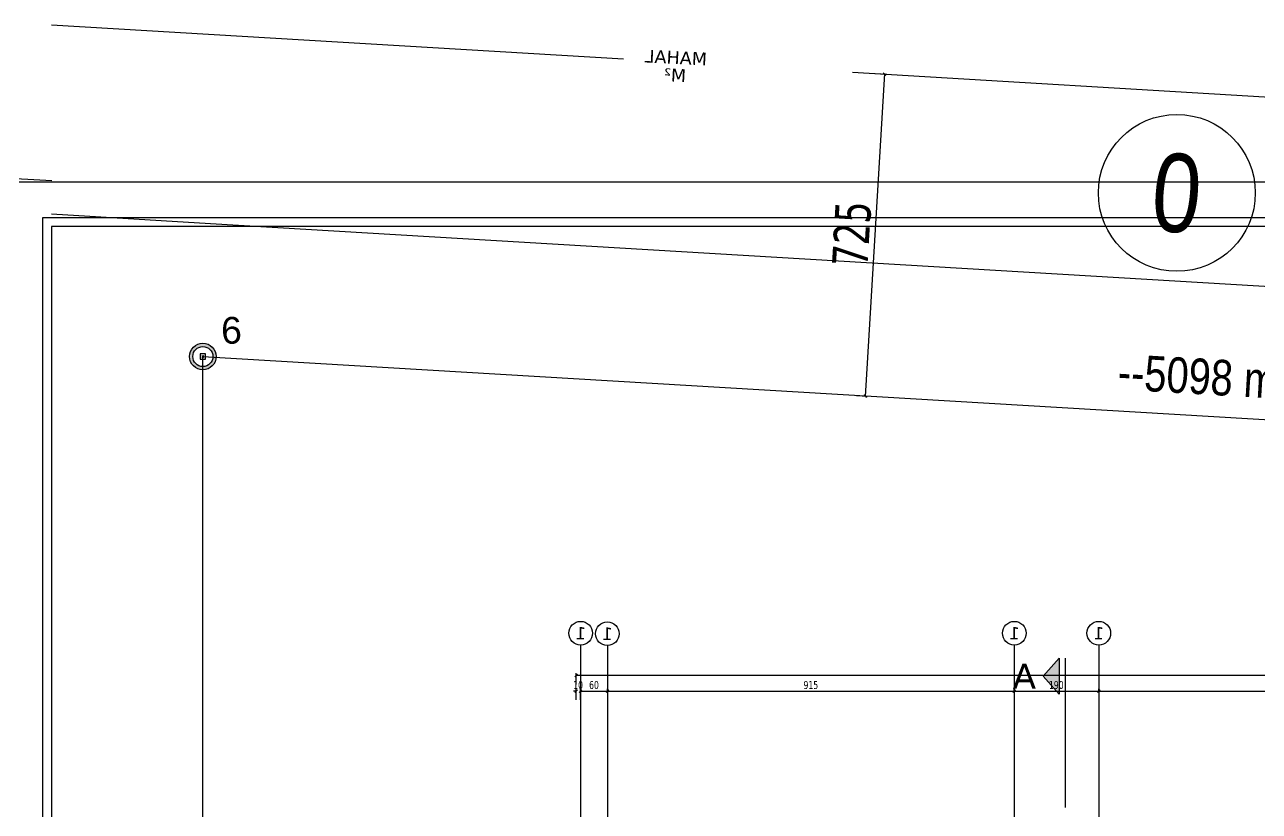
# Model space of a CAD drawing. Header units: millimetres. Extents: x 43168.9 to 43194.6, y -25545.1 to -25543.4.
# Drawn here: x 43173.644 to 43174.199, y -25543.793 to -25543.439 of the extents above; entities that cross this region are included whole.
import ezdxf
from ezdxf.enums import TextEntityAlignment as Align

# ---------------------------------------------------------------- set-up
doc = ezdxf.new("R2010")
doc.units = ezdxf.units.MM
doc.header["$LTSCALE"] = 200
doc.linetypes.add('DASHDOT', pattern=[1, 0.5, -0.25, 0, -0.25])
doc.linetypes.add('DASHDOT2', pattern=[0.5, 0.25, -0.125, 0, -0.125])
for name, color, linetype in [('aks_sgh', 5, 'DASHDOT2'), ('arsasiniri_sgh', 10, 'Continuous'), ('gor-2_sgh', 161, 'Continuous'), ('olcu-uyg_sgh', 193, 'Continuous'), ('olcuaks_sgh', 41, 'Continuous'), ('pafta_sgh', 11, 'Continuous'), ('sembol_sgh', 8, 'Continuous'), ('yapi-yaklasma_sgh', 41, 'DASHDOT'), ('yazi-mahal_sgh', 12, 'Continuous')]:
    doc.layers.add(name, color=color, linetype=linetype)
doc.styles.add('1-200', font='arial.ttf', dxfattribs={"height": 60})
doc.styles.add('ARIAL', font='arial.ttf')
doc.styles.add('dim', font='VERDANA.TTF', dxfattribs={"width": 0.7})
doc.styles.add('text1', font='VERDANA.TTF')
doc.styles.add('text2', font='arial.ttf')

msp = doc.modelspace()

# ---------------------------------------------------------------- hatches: boundary and pattern name
h = msp.add_hatch(color=256)
edge = h.paths.add_edge_path()
edge.add_arc((43173.724, -25543.58847), 0.006, 0, 360)
edge = h.paths.add_edge_path(flags=16)
edge.add_arc((43173.724, -25543.58847), 0.0045, 0, 360)
msp.add_hatch(color=256).paths.add_polyline_path([(43174.10908, -25543.72412), (43174.10908, -25543.74036), (43174.1018, -25543.73224)])

# ---------------------------------------------------------------- linework, layer by layer
at = {"color": 0, "linetype": 'ByBlock', "lineweight": -2}
for p, q in [((43174.03105, -25543.46208), (43174.02993, -25543.46081)), ((43173.72517, -25543.58724), (43173.72277, -25543.5873)), ((43173.72277, -25543.5873), (43173.72283, -25543.5897)), ((43173.72283, -25543.5897), (43173.72523, -25543.58964)), ((43173.72443, -25543.58888), (43173.72357, -25543.58806)), ((43173.72441, -25543.58804), (43173.72359, -25543.5889)), ((43173.72523, -25543.58964), (43173.72517, -25543.58724)), ((43174.02132, -25543.60555), (43174.02245, -25543.60682)), ((43173.89248, -25543.73132), (43173.89128, -25543.73252)), ((43173.89128, -25543.73952), (43173.89248, -25543.73832)), ((43173.89448, -25543.73832), (43173.89328, -25543.73952)), ((43173.89448, -25543.73832), (43173.89328, -25543.73952)), ((43173.90528, -25543.73952), (43173.90648, -25543.73832)), ((43173.90648, -25543.73832), (43173.90528, -25543.73952)), ((43174.08828, -25543.73952), (43174.08948, -25543.73832)), ((43174.08948, -25543.73832), (43174.08828, -25543.73952)), ((43174.12628, -25543.73952), (43174.12748, -25543.73832)), ((43174.12748, -25543.73832), (43174.12628, -25543.73952))]:
    msp.add_line(p, q, dxfattribs=at)
for p, q in [((43173.89388, -25543.71824), (43173.89388, -25543.74092)), ((43173.90588, -25543.71846), (43173.90588, -25543.74114)), ((43174.08888, -25543.71824), (43174.08888, -25543.74092)), ((43174.12688, -25543.71824), (43174.12688, -25543.74092)), ((43174.1018, -25543.73224), (43174.10908, -25543.72412)), ((43174.10908, -25543.72412), (43174.10908, -25543.74036)), ((43174.10908, -25543.74036), (43174.1018, -25543.73224))]:
    msp.add_line(p, q)
at = {"linetype": 'DASHDOT'}
msp.add_line((43174.11188, -25543.79132), (43174.11188, -25543.72412), dxfattribs=at)
msp.add_circle((43174.16195, -25543.51485), 0.03528)
at = {"color": 0, "linetype": 'Continuous', "lineweight": -2}
for radius in [0.006, 0.0045]:
    msp.add_circle((43173.724, -25543.58847), radius, dxfattribs=at)
at = {"linetype": 'Continuous'}
for centre in [(43173.89388, -25543.71292), (43173.90588, -25543.71314), (43174.08888, -25543.71292), (43174.12688, -25543.71292)]:
    msp.add_circle(centre, 0.00532, dxfattribs=at)
at = {"layer": 'aks_sgh'}
for p, q in [((43173.89388, -25543.74092), (43173.89388, -25544.60992)), ((43173.90588, -25543.74092), (43173.90588, -25544.60992)), ((43174.08888, -25543.74092), (43174.08888, -25544.60992)), ((43174.12688, -25543.74092), (43174.12688, -25544.60992))]:
    msp.add_line(p, q, dxfattribs=at)
at = {"layer": 'arsasiniri_sgh', "color": 14}
for p, q in [((43173.724, -25543.58847), (43174.74176, -25543.64889)), ((43173.724, -25544.89), (43173.724, -25543.58847))]:
    msp.add_line(p, q, dxfattribs=at)
at = {"layer": 'gor-2_sgh'}
for p, q in [((43173.65588, -25543.52433), (43173.72736, -25543.52858)), ((43173.72736, -25543.52858), (43174.12322, -25543.5521)), ((43174.12322, -25543.5521), (43174.73871, -25543.58868))]:
    msp.add_line(p, q, dxfattribs=at)
at = {"layer": 'olcu-uyg_sgh'}
for p, q in [((43174.03051, -25543.46119), (43174.02187, -25543.60644)), ((43174.0265, -25543.46121), (43174.03149, -25543.4615)), ((43174.0179, -25543.60595), (43174.02289, -25543.60625))]:
    msp.add_line(p, q, dxfattribs=at)
at = {"layer": 'olcuaks_sgh'}
for p, q in [((43173.89188, -25543.73592), (43173.89188, -25543.73092)), ((43174.56013, -25543.73192), (43173.89163, -25543.73192)), ((43173.89188, -25543.73892), (43173.89068, -25543.73892)), ((43173.89188, -25543.74292), (43173.89188, -25543.73792)), ((43173.89363, -25543.73892), (43173.90613, -25543.73892)), ((43173.89388, -25543.74292), (43173.89388, -25543.73792)), ((43173.89388, -25543.74292), (43173.89388, -25543.73792)), ((43173.89388, -25543.73892), (43173.89508, -25543.73892)), ((43173.90563, -25543.73892), (43174.08913, -25543.73892)), ((43173.90588, -25543.73892), (43173.90588, -25543.73792)), ((43173.90588, -25543.73892), (43173.90588, -25543.73792)), ((43174.08863, -25543.73892), (43174.12713, -25543.73892)), ((43174.08888, -25543.73892), (43174.08888, -25543.73792)), ((43174.08888, -25543.73892), (43174.08888, -25543.73792)), ((43174.12663, -25543.73892), (43174.32513, -25543.73892)), ((43174.12688, -25543.73892), (43174.12688, -25543.73792)), ((43174.12688, -25543.73892), (43174.12688, -25543.73792))]:
    msp.add_line(p, q, dxfattribs=at)
at = {"layer": 'pafta_sgh'}
for p, q in [((43174.81588, -25543.51), (43173.63588, -25543.51)), ((43173.65188, -25543.526), (43173.65188, -25544.954)), ((43174.79988, -25543.526), (43173.65188, -25543.526)), ((43173.65588, -25543.53), (43173.65588, -25544.95)), ((43174.79588, -25543.53), (43173.65588, -25543.53))]:
    msp.add_line(p, q, dxfattribs=at)
at = {"layer": 'yapi-yaklasma_sgh', "color": 40}
for p, q in [((43173.65588, -25543.43918), (43173.91321, -25543.45447)), ((43174.01616, -25543.46059), (43174.49311, -25543.48894)), ((43173.41764, -25543.49515), (43173.65601, -25543.50932))]:
    msp.add_line(p, q, dxfattribs=at)

# ---------------------------------------------------------------- texts
at = {"color": 7, "style": 'text1', "text_generation_flag": 4}
for tag, text, height, p in [('MAHAL', '', 0.00577, (43173.9367, -25543.45395)), ('M²', 'm²', 0.005769, (43173.9363, -25543.46184))]:
    msp.add_attdef(tag, text=text, height=height, rotation=177.1468, dxfattribs=at).set_placement(p, align=Align.MIDDLE)
at = {"style": 'ARIAL', "width": 0.8}
msp.add_attdef('0', text='00', height=0.03528, rotation=354.9971, dxfattribs=at).set_placement((43174.16195, -25543.51485), align=Align.MIDDLE)
at = {"linetype": 'Continuous', "style": 'text1', "text_generation_flag": 4}
for tag, text, height, p in [('1', '', 0.0056, (43173.89388, -25543.71292)), ('1', '', 0.0056, (43173.90588, -25543.71314)), ('1', '', 0.0056, (43174.08888, -25543.71292)), ('1', '', 0.0056, (43174.12688, -25543.71292)), ('A', 'A', 0.0112, (43174.0934, -25543.73224))]:
    msp.add_attdef(tag, text=text, height=height, rotation=180, dxfattribs=at).set_placement(p, align=Align.MIDDLE)
at = {"layer": 'olcu-uyg_sgh', "color": 2, "style": 'dim', "width": 0.7}
msp.add_text('725', height=0.016, rotation=86.5989, dxfattribs=at).set_placement((43174.02282, -25543.54837))
at = {"layer": 'olcuaks_sgh', "color": 2, "style": 'dim', "width": 0.7}
for s, p in [('10', (43173.89055, -25543.73801)), ('60', (43173.89767, -25543.73801)), ('915', (43173.9941, -25543.73801)), ('190', (43174.10445, -25543.73801))]:
    msp.add_text(s, height=0.0036, dxfattribs=at).set_placement(p)
at = {"layer": 'sembol_sgh', "color": 1, "ltscale": 50, "style": '1-200'}
msp.add_text('6', height=0.012, rotation=1.3638, dxfattribs=at).set_placement((43173.73233, -25543.58277))
at = {"layer": 'yazi-mahal_sgh', "style": 'text2', "width": 0.8}
msp.add_text('--5098 m--', height=0.016, rotation=356.6962, dxfattribs=at).set_placement((43174.13511, -25543.60325))

doc.saveas('drawing.dxf')
